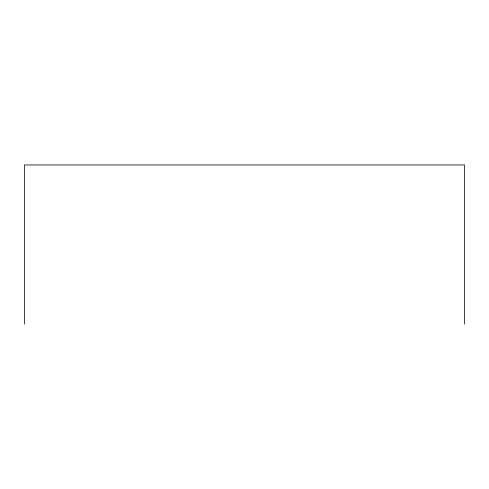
<?xml version="1.0" encoding="UTF-8"?>
<svg xmlns="http://www.w3.org/2000/svg" width="489" height="489" viewBox="0 0 489 489"><rect width="100%" height="100%" fill="white"/><g stroke="black" fill="none" stroke-linecap="round" stroke-linejoin="round"><path stroke-width="0.73" d="M464.55 324.042L464.55 164.958L24.45 164.958L24.45 324.042"/></g></svg>
